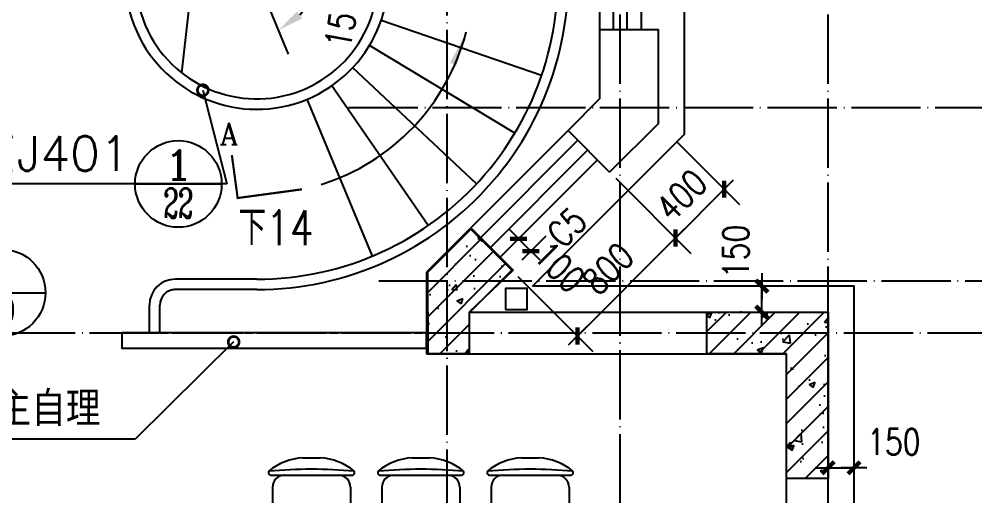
# Model space of a CAD drawing. Extents: x 12400 to 217743, y 90685 to 209848.
# Drawn here: x 61708 to 67228, y 115293 to 118043 of the extents above; entities that cross this region are included whole.
import ezdxf
from ezdxf.enums import TextEntityAlignment as Align

# ---------------------------------------------------------------- set-up
doc = ezdxf.new("R2010")
doc.units = 0
doc.header["$LTSCALE"] = 200
for name, pattern in [('DASH', [0.35, 0.25, -0.1]), ('DOT', [0.25, 0, -0.25]), ('DOTE', [2.42, 2, -0.2, 0.02, -0.2])]:
    doc.linetypes.add(name, pattern=pattern)
doc.layers.get('0').update_dxf_attribs({"linetype": 'CONTINUOUS'})
doc.layers.get('DEFPOINTS').update_dxf_attribs({"linetype": 'CONTINUOUS'})
for name, color, linetype in [('8', 8, 'CONTINUOUS'), ('COLUMN', 4, 'CONTINUOUS'), ('DOTE', 1, 'DOTE'), ('HATCH', 8, 'CONTINUOUS'), ('LVTRY', 6, 'CONTINUOUS'), ('PUB_DIM', 3, 'CONTINUOUS'), ('PUB_TEXT', 7, 'CONTINUOUS'), ('STAIR', 2, 'CONTINUOUS'), ('WALL', 4, 'CONTINUOUS'), ('WINDOW', 2, 'CONTINUOUS'), ('家具', 8, 'CONTINUOUS')]:
    doc.layers.add(name, color=color, linetype=linetype)
doc.styles.add('_SIMPLEX', font='SIMPLEX.shx', dxfattribs={"width": 0.8, "bigfont": 'hztxt.shx'})
doc.styles.add('COMP', font='complex', dxfattribs={"bigfont": 'hztxt'})
doc.styles.add('DIM_FONT', font='SIMPLEX', dxfattribs={"width": 0.8})
doc.styles.add('HZ', font='txt', dxfattribs={"bigfont": 'hztxt'})
doc.styles.add('SIMPLEX', font='SIMPLEX.SHX')
doc.dimstyles.new('ANGL50', dxfattribs={"dimscale": 0.5, "dimtxt": 300, "dimasz": 300, "dimexe": 250, "dimexo": 300, "dimgap": 150, "dimtad": 1, "dimzin": 0, "dimdsep": 46, "dimtxsty": 'DIM_FONT', "dimblk1": 'DOTSMALL', "dimblk2": 'DOTSMALL', "dimcen": 2.5, "dimclrt": 7, "dimadec": 0, "dimazin": 0, "dimtfac": 1, "dimtix": 1, "dimtmove": 2, "dimatfit": 3, "dimfxl": 0, "dimtolj": 1, "dimtzin": 0, "dimarcsym": 0})
doc.dimstyles.new('DIMN50', dxfattribs={"dimscale": 0.5, "dimtxt": 300, "dimasz": 1, "dimexe": 250, "dimexo": 300, "dimgap": 150, "dimtad": 1, "dimdec": 0, "dimzin": 0, "dimdsep": 46, "dimtxsty": 'DIM_FONT', "dimblk": '_DIMX', "dimblk1": 'DOTSMALL', "dimblk2": 'DOTSMALL', "dimcen": 2.5, "dimclrt": 7, "dimadec": 0, "dimazin": 0, "dimtfac": 1, "dimtdec": 0, "dimtix": 1, "dimtmove": 2, "dimatfit": 3, "dimldrblk": '_DIMX', "dimfxl": 0, "dimtolj": 1, "dimtzin": 0, "dimarcsym": 0})
doc.dimstyles.new('MAO', dxfattribs={"dimscale": 0.5, "dimtxt": 400, "dimasz": 250, "dimexe": 250, "dimexo": 0, "dimgap": 150, "dimtad": 1, "dimdec": 0, "dimzin": 0, "dimdsep": 46, "dimtxsty": 'DIM_FONT', "dimblk": '_DIMX', "dimblk1": 'DOTSMALL', "dimblk2": 'DOTSMALL', "dimsah": 1, "dimcen": 2.5, "dimclrt": 7, "dimadec": 0, "dimazin": 0, "dimtfac": 1, "dimtdec": 0, "dimtix": 1, "dimtmove": 2, "dimatfit": 3, "dimldrblk": 'DOTSMALL', "dimfxl": 0, "dimtolj": 1, "dimtzin": 0, "dimarcsym": 0})
pattern_1 = [(45, (178298.46, -10426.53), (-70.71068, 70.71068), []), (50, (178298.46, -10426.53), (358.6301, -31.37607), [37.5, -412.5]), (355, (178298.46, -10426.53), (-69.3757, 376.0961), [30, -330]), (100.4514, (178328.34, -10429.15), (289.2547, 344.7198), [31.8701, -350.57106]), (46.1842, (178298.46, -10326.53), (533.6205, -82.7595), [56.25, -618.75]), (96.6356, (178342.9, -10333.43), (467.3314, 487.059), [47.8051, -525.8565]), (351.1842, (178298.46, -10326.53), (467.331, 487.0593), [45, -495]), (21, (178348.46, -10351.53), (298.45353, -201.30945), [37.5, -412.5]), (326, (178348.46, -10351.53), (121.6577, 362.575), [30, -330]), (71.4514, (178373.33, -10368.3), (420.1113, 161.26525), [31.8701, -350.57106]), (37.5, (178298.46, -10426.53), (6.07993, 166.44693), [0, -326, 0, -335, 0, -331.25]), (7.5, (178298.46, -10426.53), (131.53477, 197.20586), [0, -191, 0, -318.5, 0, -126.25]), (327.5, (178186.96, -10426.53), (266.91122, -11.27744), [0, -125, 0, -390, 0, -517.5]), (317.5, (178136.96, -10426.53), (291.5931, 50.0525), [0, -162.5, 0, -259, 0, -367.5])]

# ---------------------------------------------------------------- blocks, each defined once
blk = doc.blocks.new('M_C30XGI')
for p, q in [((-688.6, 1087.7), (-589.5, 1087.7)), ((-57.3, 1087.7), (41.9, 1087.7)), ((574.1, 1087.7), (673.2, 1087.7)), ((-869.1, 987.7), (-409.1, 987.7)), ((-237.7, 987.7), (222.3, 987.7)), ((393.7, 987.7), (853.7, 987.7)), ((-864.1, 920.2), (-864.1, 695.2)), ((-414.1, 920.2), (-414.1, 695.2)), ((-232.7, 920.2), (-232.7, 695.2)), ((217.3, 920.2), (217.3, 695.2)), ((398.7, 920.2), (398.7, 695.2)), ((848.7, 920.2), (848.7, 695.2)), ((-796.6, 627.7), (-481.6, 627.7)), ((-165.2, 627.7), (149.8, 627.7)), ((466.2, 627.7), (781.2, 627.7)), ((-1023.3, 523.6), (-1023.3, -476.4)), ((976.7, 523.6), (-1023.3, 523.6)), ((976.7, -476.4), (976.7, 523.6)), ((-1514, -232.2), (-1514, 227.8)), ((-1446.5, 222.8), (-1221.5, 222.8)), ((1399.9, 222.8), (1174.9, 222.8)), ((1467.4, 227.8), (1467.4, -232.2)), ((-1154, -159.7), (-1154, 155.3)), ((1107.4, 155.3), (1107.4, -159.7)), ((-1614, -51.8), (-1614, 47.3)), ((1567.4, 47.3), (1567.4, -51.8)), ((-1446.5, -227.2), (-1221.5, -227.2)), ((1399.9, -227.2), (1174.9, -227.2)), ((-1023.3, -476.4), (976.7, -476.4)), ((-481.6, -580.5), (-796.6, -580.5)), ((149.8, -580.5), (-165.2, -580.5)), ((781.2, -580.5), (466.2, -580.5)), ((-864.1, -873), (-864.1, -648)), ((-414.1, -873), (-414.1, -648)), ((-232.7, -873), (-232.7, -648)), ((217.3, -873), (217.3, -648)), ((398.7, -873), (398.7, -648)), ((848.7, -873), (848.7, -648)), ((-409.1, -940.5), (-869.1, -940.5)), ((222.3, -940.5), (-237.7, -940.5)), ((853.7, -940.5), (393.7, -940.5)), ((-589.5, -1040.5), (-688.6, -1040.5)), ((41.9, -1040.5), (-57.3, -1040.5)), ((673.2, -1040.5), (574.1, -1040.5))]:
    blk.add_line(p, q)
for centre, radius, start, end in [((-678.9, 772.3), 315.6, 91.7651, 130.7265), ((-599.2, 772.3), 315.6, 49.2735, 88.2349), ((-47.5, 772.3), 315.6, 91.7651, 130.7265), ((32.2, 772.3), 315.6, 49.2735, 88.2349), ((583.8, 772.3), 315.6, 91.7651, 130.7265), ((663.5, 772.3), 315.6, 49.2735, 88.2349), ((-878.3, 1003.9), 10, 130.7265, 202.67), ((-869.1, 1007.7), 20, 202.67, 270), ((-639.1, -1690.1), 2712.7, 84.8023, 95.1977), ((-409.1, 1007.7), 20, 270, 337.33), ((-399.8, 1003.9), 10, 337.33, 49.2735), ((-246.9, 1003.9), 10, 130.7265, 202.67), ((-237.7, 1007.7), 20, 202.67, 270), ((-7.7, -1690.1), 2712.7, 84.8023, 95.1977), ((222.3, 1007.7), 20, 270, 337.33), ((231.5, 1003.9), 10, 337.33, 49.2735), ((384.4, 1003.9), 10, 130.7265, 202.67), ((393.7, 1007.7), 20, 202.67, 270), ((623.7, -1690.1), 2712.7, 84.8023, 95.1977), ((853.7, 1007.7), 20, 270, 337.33), ((862.9, 1003.9), 10, 337.33, 49.2735), ((-796.6, 920.2), 67.5, 90, 180), ((-481.6, 920.2), 67.5, 0, 90), ((-165.2, 920.2), 67.5, 90, 180), ((149.8, 920.2), 67.5, 0, 90), ((466.2, 920.2), 67.5, 90, 180), ((781.2, 920.2), 67.5, 0, 90), ((-796.6, 695.2), 67.5, 180, 270), ((-481.6, 695.2), 67.5, 270, 0), ((-165.2, 695.2), 67.5, 180, 270), ((149.8, 695.2), 67.5, 270, 0), ((466.2, 695.2), 67.5, 180, 270), ((781.2, 695.2), 67.5, 270, 0), ((-1298.6, 37.6), 315.6, 139.2735, 178.2349), ((1163.8, -2.2), 2712.7, 174.8023, 185.1977), ((-1530.2, 237), 10, 67.33, 139.2735), ((-1534, 227.8), 20, 0, 67.33), ((-1446.5, 155.3), 67.5, 90, 180), ((-1221.5, 155.3), 67.5, 0, 90), ((1174.9, 155.3), 67.5, 90, 180), ((1399.9, 155.3), 67.5, 0, 90), ((1487.4, 227.8), 20, 112.67, 180), ((1483.5, 237), 10, 40.7265, 112.67), ((-1210.5, -2.2), 2712.7, 354.8023, 5.1977), ((1251.9, 37.6), 315.6, 1.7651, 40.7265), ((-1298.6, -42.1), 315.6, 181.7651, 220.7265), ((1251.9, -42.1), 315.6, 319.2735, 358.2349), ((-1446.5, -159.7), 67.5, 180, 270), ((-1221.5, -159.7), 67.5, 270, 0), ((1174.9, -159.7), 67.5, 180, 270), ((1399.9, -159.7), 67.5, 270, 0), ((-1530.2, -241.5), 10, 220.7265, 292.67), ((-1534, -232.2), 20, 292.67, 0), ((1487.4, -232.2), 20, 180, 247.33), ((1483.5, -241.5), 10, 247.33, 319.2735), ((-796.6, -648), 67.5, 90, 180), ((-481.6, -648), 67.5, 0, 90), ((-165.2, -648), 67.5, 90, 180), ((149.8, -648), 67.5, 0, 90), ((466.2, -648), 67.5, 90, 180), ((781.2, -648), 67.5, 0, 90), ((-796.6, -873), 67.5, 180, 270), ((-481.6, -873), 67.5, 270, 0), ((-165.2, -873), 67.5, 180, 270), ((149.8, -873), 67.5, 270, 0), ((466.2, -873), 67.5, 180, 270), ((781.2, -873), 67.5, 270, 0), ((-878.3, -956.6), 10, 157.33, 229.2735), ((-869.1, -960.5), 20, 90, 157.33), ((-678.9, -725), 315.6, 229.2735, 268.2349), ((-639.1, 1737.4), 2712.7, 264.8023, 275.1977), ((-599.2, -725), 315.6, 271.7651, 310.7265), ((-409.1, -960.5), 20, 22.67, 90), ((-399.8, -956.6), 10, 310.7265, 22.67), ((-246.9, -956.6), 10, 157.33, 229.2735), ((-237.7, -960.5), 20, 90, 157.33), ((-7.7, 1737.4), 2712.7, 264.8023, 275.1977), ((-47.5, -725), 315.6, 229.2735, 268.2349), ((32.2, -725), 315.6, 271.7651, 310.7265), ((222.3, -960.5), 20, 22.67, 90), ((231.5, -956.6), 10, 310.7265, 22.67), ((384.4, -956.6), 10, 157.33, 229.2735), ((393.7, -960.5), 20, 90, 157.33), ((583.8, -725), 315.6, 229.2735, 268.2349), ((623.7, 1737.4), 2712.7, 264.8023, 275.1977), ((663.5, -725), 315.6, 271.7651, 310.7265), ((853.7, -960.5), 20, 22.67, 90), ((862.9, -956.6), 10, 310.7265, 22.67)]:
    blk.add_arc(centre, radius, start, end)
at = {"width": 0.8, "flags": 9}
for tag in ['XSIZE', 'YSIZE']:
    blk.add_attdef(tag, (0, 0), '', height=0.5, dxfattribs=at)
blk = doc.blocks.new('_ARROW')
blk.add_solid([(0, 0), (-1, 0.1), (-1, -0.1)])
blk = doc.blocks.new('_WBLK')
for p, q in [((-0.5, 0.5), (0.5, 0.5)), ((0.5, 0.1667), (-0.5, 0.1667)), ((0.5, -0.1667), (-0.5, -0.1667)), ((-0.5, -0.5), (0.5, -0.5))]:
    blk.add_line(p, q)
at = {"style": 'SIMPLEX', "flags": 9}
blk.add_attdef('A', text='', height=1, dxfattribs=at).set_placement((0, 1.5), align=Align.MIDDLE)
blk = doc.blocks.new('_DIMX')
blk.add_line((-150, 0), (150, 0))
at = {"const_width": 50}
blk.add_lwpolyline([(-70, -70), (70, 70)], dxfattribs=at)
blk = doc.blocks.new('*D1675')
at = {"layer": 'DEFPOINTS', "color": 0}
for p in [(66530.3, 115454.7), (66380.3, 115373.3), (66530.3, 115373.3)]:
    blk.add_point(p, dxfattribs=at)
at = {"layer": 'PUB_DIM', "color": 0, "lineweight": -2}
for p, q in [((66380.3, 115523.3), (66380.3, 115579.7)), ((66530.3, 115523.3), (66530.3, 115579.7)), ((66379.8, 115454.7), (66379.3, 115454.7)), ((66380.3, 115454.7), (66530.3, 115454.7)), ((66530.8, 115454.7), (66531.3, 115454.7))]:
    blk.add_line(p, q, dxfattribs=at)
at = {"layer": 'PUB_DIM', "color": 0, "lineweight": -2, "xscale": 0.5, "yscale": 0.5, "zscale": 0.5}
blk.add_blockref('_DIMX', (66380.3, 115454.7), dxfattribs=at)
at = {"layer": 'PUB_DIM', "color": 0, "lineweight": -2, "xscale": 0.5, "yscale": 0.5, "zscale": 0.5, "rotation": 180}
blk.add_blockref('_DIMX', (66530.3, 115454.7), dxfattribs=at)
at = {"layer": 'PUB_DIM', "color": 7, "insert": (66760.3, 115604.7), "char_height": 150, "attachment_point": 5, "style": 'DIM_FONT'}
blk.add_mtext('\\A1;150', dxfattribs=at)
blk = doc.blocks.new('_DOTSMALL')
at = {"color": 0, "linetype": 'ByBlock', "const_width": 0.5}
blk.add_lwpolyline([(-0.0625, 0, 1), (0.0625, 0, 1)], format="xyb", close=True, dxfattribs=at)
blk = doc.blocks.new('*D1676')
at = {"layer": 'DEFPOINTS', "color": 0}
for p in [(65997.4, 116502.8), (66030.3, 116502.8), (66030.3, 116352.8)]:
    blk.add_point(p, dxfattribs=at)
at = {"layer": 'PUB_DIM', "color": 0, "lineweight": -2}
for p, q in [((65880.3, 116502.8), (65872.4, 116502.8)), ((65997.4, 116503.3), (65997.4, 116503.8)), ((65997.4, 116352.8), (65997.4, 116502.8)), ((65880.3, 116352.8), (65872.4, 116352.8)), ((65997.4, 116352.3), (65997.4, 116351.8))]:
    blk.add_line(p, q, dxfattribs=at)
at = {"layer": 'PUB_DIM', "color": 0, "lineweight": -2, "xscale": 0.5, "yscale": 0.5, "zscale": 0.5}
for p, rotation in [((65997.4, 116502.8), 270), ((65997.4, 116352.8), 90)]:
    blk.add_blockref('_DIMX', p, dxfattribs=dict(at, rotation=rotation))
at = {"layer": 'PUB_DIM', "color": 7, "insert": (65847.4, 116702.9), "char_height": 150, "attachment_point": 5, "rotation": 90, "style": 'DIM_FONT'}
blk.add_mtext('\\A1;150', dxfattribs=at)
blk = doc.blocks.new('*D1779')
at = {"layer": 'DEFPOINTS', "color": 0}
for p in [(65048, 117230.8), (64482.3, 116665.1), (64932.8, 116214.7)]:
    blk.add_point(p, dxfattribs=at)
at = {"layer": 'PUB_DIM', "color": 0, "lineweight": -2}
for p, q in [((65154.1, 117124.8), (65586.8, 116692)), ((65498.1, 116780), (64933.1, 116215)), ((64588.4, 116559.1), (65021.2, 116126.3))]:
    blk.add_line(p, q, dxfattribs=at)
at = {"layer": 'PUB_DIM', "color": 0, "lineweight": -2, "xscale": 0.5, "yscale": 0.5, "zscale": 0.5}
for p, rotation in [((65498.5, 116780.4), 45), ((64932.8, 116214.7), 225)]:
    blk.add_blockref('_DIMX', p, dxfattribs=dict(at, rotation=rotation))
at = {"layer": 'PUB_DIM', "color": 7, "insert": (65109.5, 116603.6), "char_height": 150, "attachment_point": 5, "rotation": 45, "style": 'DIM_FONT'}
blk.add_mtext('\\A1;800', dxfattribs=at)
blk = doc.blocks.new('*D1871')
at = {"layer": 'DEFPOINTS', "color": 0}
for p in [(65400.3, 117441.7), (65048, 117230.8), (65780, 117061.9)]:
    blk.add_point(p, dxfattribs=at)
at = {"layer": 'PUB_DIM', "color": 0, "lineweight": -2}
for p, q in [((65506.3, 117335.6), (65868.4, 116973.5)), ((65154.1, 117124.8), (65586.8, 116692)), ((65498.5, 116780.4), (65780, 117061.9)), ((65780.4, 117062.3), (65780.7, 117062.6)), ((65498.1, 116780), (65497.7, 116779.7))]:
    blk.add_line(p, q, dxfattribs=at)
at = {"layer": 'PUB_DIM', "color": 0, "lineweight": -2, "xscale": 0.5, "yscale": 0.5, "zscale": 0.5}
for p, rotation in [((65780, 117061.9), 224.9999999999926), ((65498.5, 116780.4), 44.99999999999265)]:
    blk.add_blockref('_DIMX', p, dxfattribs=dict(at, rotation=rotation))
at = {"layer": 'PUB_DIM', "color": 7, "insert": (65533.2, 117027.2), "char_height": 150, "attachment_point": 5, "rotation": 45, "style": 'DIM_FONT'}
blk.add_mtext('\\A1;400', dxfattribs=at)
blk = doc.blocks.new('*D1884')
at = {"layer": 'DEFPOINTS', "color": 0}
for p in [(64592.8, 116775.7), (64436.8, 116619.6), (64507.5, 116548.9)]:
    blk.add_point(p, dxfattribs=at)
at = {"layer": 'PUB_DIM', "color": 0, "lineweight": -2}
for p, q in [((64542.9, 116725.7), (64681.2, 116864.1)), ((64592.5, 116776), (64592.1, 116776.4)), ((64663.5, 116705), (64592.8, 116775.7)), ((64613.6, 116655), (64751.9, 116793.3)), ((64663.9, 116704.6), (64664.2, 116704.2))]:
    blk.add_line(p, q, dxfattribs=at)
at = {"layer": 'PUB_DIM', "color": 0, "lineweight": -2, "xscale": 0.5, "yscale": 0.5, "zscale": 0.5}
for p, rotation in [((64592.8, 116775.7), 314.9999999999944), ((64663.5, 116705), 134.9999999999945)]:
    blk.add_blockref('_DIMX', p, dxfattribs=dict(at, rotation=rotation))
at = {"layer": 'PUB_DIM', "color": 7, "insert": (64829, 116613.9), "char_height": 150, "attachment_point": 5, "rotation": 315, "style": 'DIM_FONT'}
blk.add_mtext('\\A1;100', dxfattribs=at)
blk = doc.blocks.new('*D1930')
at = {"layer": 'DEFPOINTS', "color": 0}
for p in [(63080.3, 118611.2), (63340.8, 118483), (63080.3, 118282.8), (63206.5, 117979.7)]:
    blk.add_point(p, dxfattribs=at)
at = {"layer": 'PUB_DIM', "color": 0, "lineweight": -2}
for p, q in [((63080.3, 118761.2), (63080.3, 118736.4)), ((63264.2, 117841.2), (63254.7, 117864.1))]:
    blk.add_line(p, q, dxfattribs=at)
blk.add_arc((63080.3, 118282.8), 328.6, 319.0022, 63.6136, dxfattribs=at)
at = {"layer": 'PUB_DIM', "color": 0}
for points in [[(63220.6, 118552.8), (63232, 118601.5), (63080.3, 118611.4)], [(63342.9, 118047), (63313.6, 118087.5), (63206.6, 117979.5)]]:
    blk.add_solid(points, dxfattribs=at)
at = {"layer": 'PUB_DIM', "color": 7, "insert": (63601.2, 118188.1), "char_height": 150, "attachment_point": 5, "rotation": 79.6919, "style": 'DIM_FONT'}
blk.add_mtext('\\A1;157.38°', dxfattribs=at)
blk = doc.blocks.new('_INDEX')
blk.add_line((-0.5, 0), (0.5, 0))
blk.add_circle((0, 0), 0.5)
at = {"style": 'COMP'}
for tag, width, p, p2 in [('1', 2.333333, (-0.17, 0.05), (0.17, 0.05)), ('-', 1.166667, (-0.17, -0.39), (0.17, -0.39))]:
    blk.add_attdef(tag, text='', height=0.34, dxfattribs=dict(at, width=width)).set_placement(p, p2, align=Align.FIT)

msp = doc.modelspace()

# ---------------------------------------------------------------- hatches: boundary and pattern name
at = {"layer": 'HATCH'}
h = msp.add_hatch(dxfattribs=at)
h.set_pattern_fill('AN31C', color=256, scale=500, style=0)
h.set_pattern_definition(pattern_1)
h.paths.add_polyline_path([(64060.262, 116112.808), (64311.389, 116112.808), (64311.389, 116352.808), (64553.191, 116594.61), (64312.775, 116835.027), (64060.262, 116582.514)])
h = msp.add_hatch(dxfattribs=at)
h.set_pattern_fill('AN31C', color=256, scale=500, style=0)
h.set_pattern_definition(pattern_1)
h.paths.add_polyline_path([(66380.262, 116352.808), (65680.262, 116352.808), (65680.262, 116112.808), (66140.262, 116112.808), (66140.262, 115393.109), (66380.262, 115393.109)])

# ---------------------------------------------------------------- linework, layer by layer
msp.add_line((62647.178, 117732.864), (62763.593, 118758.165))
at = {"linetype": 'DASH'}
for q in [(62520.262, 116392.808), (64060.262, 116232.808)]:
    msp.add_line((62520.262, 116232.808), q, dxfattribs=at)
msp.add_arc((62610.262, 116392.808), 90, 90, 180, dxfattribs=at)
at = {"layer": '8'}
for points in [[(64673.521, 116502.808), (65550.262, 117379.549), (65550.262, 119386.067), (64333.521, 120602.808), (62750.262, 120602.808)], [(67130.262, 114722.808), (66530.262, 114722.808), (66530.262, 116502.808), (64673.521, 116502.808)]]:
    msp.add_lwpolyline(points, dxfattribs=at)
at = {"layer": 'COLUMN'}
for p, q in [((64320.275, 116835.027), (64067.762, 116582.514)), ((64320.275, 116835.027), (64067.762, 116582.514)), ((64067.762, 116582.514), (64320.275, 116835.027)), ((64320.275, 116835.027), (64560.691, 116594.61)), ((64320.275, 116835.027), (64560.691, 116594.61)), ((64067.762, 116352.808), (64067.762, 116582.514)), ((64560.691, 116594.61), (64307.762, 116352.808)), ((64067.762, 116352.808), (64067.762, 116112.808)), ((64067.762, 116112.808), (64067.762, 116352.808)), ((64067.762, 116112.808), (64067.762, 116352.808)), ((64307.762, 116352.808), (64307.762, 116112.808)), ((64307.762, 116352.808), (64307.762, 116112.808)), ((65680.262, 116112.808), (65680.262, 116352.808)), ((65680.262, 116352.808), (66380.262, 116352.808)), ((66380.262, 116352.808), (66380.262, 115393.109)), ((64307.762, 116112.808), (64067.762, 116112.808)), ((64307.762, 116112.808), (64067.762, 116112.808)), ((66140.262, 116112.808), (65680.262, 116112.808)), ((66140.262, 115393.109), (66140.262, 116112.808)), ((66380.262, 115393.109), (66140.262, 115393.109))]:
    msp.add_line(p, q, dxfattribs=at)
at = {"layer": 'DOTE'}
for p, q in [((64180.262, 115160.334), (64180.262, 126332.808)), ((65180.262, 103632.808), (65180.262, 126332.808)), ((66380.262, 103632.808), (66380.262, 126332.808)), ((63611.032, 117532.808), (67380.262, 117532.808)), ((63784.674, 116532.808), (67380.262, 116532.808)), ((51951.146, 116232.808), (67380.262, 116232.808))]:
    msp.add_line(p, q, dxfattribs=at)
at = {"layer": 'LVTRY'}
msp.add_lwpolyline([(64516.92, 116368.309), (64641.97, 116368.309), (64641.97, 116489.124), (64516.92, 116489.124)], close=True, dxfattribs=at)
at = {"layer": 'PUB_DIM'}
msp.add_line((63264.21, 117841.245), (63080.262, 118282.808), dxfattribs=at)
at = {"layer": 'PUB_DIM', "const_width": 12.5}
msp.add_lwpolyline([(62936.591, 117258.756), (62970.089, 117011.011), (63341.708, 117061.259)], dxfattribs=at)
at = {"layer": 'PUB_DIM'}
msp.add_arc((63080.262, 118282.808), 1250, 287.284063, 345.461018, dxfattribs=at)
at = {"layer": 'STAIR'}
for p, q in [((64725.829, 117717.378), (63799.015, 118035.839)), ((64570.662, 117384.862), (63731.242, 117890.602)), ((64349.215, 117092.279), (63634.517, 117762.807)), ((64071.334, 116852.642), (63513.144, 117658.138)), ((63749.379, 116676.607), (63372.52, 117581.249)), ((63080.262, 116542.808), (62610.262, 116542.808)), ((63080.262, 116482.808), (62610.262, 116482.808)), ((62460.262, 116232.808), (62460.262, 116392.808)), ((62520.262, 116232.808), (62520.262, 116392.808))]:
    msp.add_line(p, q, dxfattribs=at)
msp.add_lwpolyline([(64060.262, 116232.808), (62300.812, 116232.808), (62300.812, 116145.612), (64060.262, 116145.612)], close=True, dxfattribs=at)
for centre, radius, start, end in [((63080.262, 118282.808), 760, 24.847869, 17.746178), ((63080.262, 118282.808), 700, 27.037843, 19.229829), ((63080.262, 118282.808), 1800, 270, 7.987679), ((63080.262, 118282.808), 1740, 270, 8.229898), ((62610.262, 116392.808), 150, 90, 180), ((62610.262, 116392.808), 90, 90, 180)]:
    msp.add_arc(centre, radius, start, end, dxfattribs=at)
at = {"layer": 'WALL'}
for p, q in [((65060.262, 117982.808), (65060.262, 117582.514)), ((65060.262, 117982.808), (65400.262, 117982.808)), ((65400.262, 117441.681), (65400.262, 117982.808)), ((65060.262, 117582.514), (64878.46, 117400.712)), ((65400.262, 117441.681), (65118.877, 117160.296)), ((64878.46, 117400.712), (65118.877, 117160.296)), ((64312.775, 116835.027), (64060.262, 116582.514)), ((64312.775, 116835.027), (64553.191, 116594.61)), ((64060.262, 116582.514), (64060.262, 116112.808)), ((64553.191, 116594.61), (64311.389, 116352.808)), ((64311.389, 116352.808), (66380.262, 116352.808)), ((66380.262, 114332.808), (66380.262, 116352.808)), ((64060.262, 116112.808), (66140.262, 116112.808)), ((66140.262, 114332.808), (66140.262, 116112.808))]:
    msp.add_line(p, q, dxfattribs=at)

# ---------------------------------------------------------------- block references
at = {"layer": 'PUB_DIM', "xscale": 200, "yscale": 200, "zscale": 200, "rotation": 68.156250777}
msp.add_blockref('_ARROW', (64290.234, 117969.01), dxfattribs=at)
at = {"layer": 'PUB_DIM'}
ref = msp.add_blockref('_INDEX', (62627.536, 117092.044), dxfattribs=dict(at, xscale=500, yscale=500, zscale=500))
ref.add_attrib('1', '1', dxfattribs={"layer": '0', "height": 170, "style": 'COMP', "width": 2.333333}).set_placement((62542.536, 117117.044), (62712.536, 117117.044), align=Align.FIT)
ref.add_attrib('-', '22', dxfattribs={"layer": '0', "height": 170, "style": 'COMP', "width": 0.617647}).set_placement((62542.536, 116897.044), (62712.536, 116897.044), align=Align.FIT)
ref = msp.add_blockref('_INDEX', (61610.019, 116464.771), dxfattribs=dict(at, xscale=500, yscale=500, zscale=500))
ref.add_attrib('1', '1', dxfattribs={"layer": '0', "height": 170, "style": 'COMP', "width": 2.333333}).set_placement((61525.019, 116489.771), (61695.019, 116489.771), align=Align.FIT)
ref.add_attrib('-', '9', dxfattribs={"layer": '0', "height": 170, "style": 'COMP', "width": 1.5}).set_placement((61525.019, 116269.771), (61695.019, 116269.771), align=Align.FIT)
at = {"layer": 'WINDOW'}
ref = msp.add_blockref('_WBLK', (65180.262, 118382.808), dxfattribs=dict(at, xscale=800, yscale=239.9999999999927, zscale=800, rotation=270))
ref.add_attrib('A', 'C5', dxfattribs={"layer": '0', "height": 150, "rotation": 90, "style": '_SIMPLEX', "width": 0.8, "flags": 8}).set_placement((65450.262, 118382.808), align=Align.MIDDLE)
ref = msp.add_blockref('_WBLK', (64680.47, 117033.016), dxfattribs=dict(at, xscale=800, yscale=240.0000000000019, zscale=800, rotation=44.99999999999999))
ref.add_attrib('A', 'C5', dxfattribs={"layer": '0', "height": 150, "rotation": 45, "style": '_SIMPLEX', "width": 0.8, "flags": 8}).set_placement((64871.389, 116842.098), align=Align.MIDDLE)
at = {"layer": '家具', "linetype": 'DOT', "ltscale": 0.3}
msp.add_blockref('M_C30XGI', (64035.795, 114423.778), dxfattribs=at)

# ---------------------------------------------------------------- texts
at = {"layer": 'PUB_DIM', "style": 'COMP'}
msp.add_attdef('A', text='', height=125, dxfattribs=at).set_placement((62919.841, 117382.629), align=Align.MIDDLE)
at = {"layer": 'PUB_TEXT', "color": 7, "style": 'HZ', "width": 0.8}
msp.add_text('下14', height=200, dxfattribs=at).set_placement((62974.295, 116740.034))
at = {"layer": 'PUB_TEXT', "color": 7, "char_height": 200, "attachment_point": 6, "style": 'HZ'}
for s, insert in [('栏杆做法见98ZJ401', (62345.601, 117267.044)), ('轻质隔断业主自理', (62177.953, 115794.953))]:
    msp.add_mtext(s, dxfattribs=dict(at, insert=insert))

# ---------------------------------------------------------------- dimensions: what is measured, and where the dimension line sits
at = {"layer": 'PUB_DIM'}
dim = msp.add_angular_dim_3p(base=(63340.83, 118483.028), center=(63080.262, 118282.808), p1=(63206.528, 117979.711), p2=(63080.262, 118611.154), dimstyle='ANGL50', override={"dimadec": 2}, dxfattribs=at)
dim.commit()
dim.dimension.update_dxf_attribs({"geometry": '*D1930', "text_midpoint": (63601.206, 118188.06), "dimtype": 165})
dim = msp.add_linear_dim(base=(65780.016, 117061.928), p1=(65047.99, 117230.83), p2=(65400.262, 117441.681), angle=225, text='400', dimstyle='DIMN50', dxfattribs=at)
dim.commit()
dim.dimension.update_dxf_attribs({"geometry": '*D1871', "text_midpoint": (65533.169, 117027.213)})
dim = msp.add_aligned_dim(p1=(65047.99, 117230.83), p2=(64482.304, 116665.145), distance=637.052, dimstyle='DIMN50', dxfattribs=at)
dim.commit()
dim.dimension.update_dxf_attribs({"geometry": '*D1779', "text_midpoint": (65109.545, 116603.589)})
for base, p1, p2, angle, picture, middle in [((64592.824, 116775.665), (64507.515, 116548.934), (64436.805, 116619.645), 135, '*D1884', (64828.951, 116613.875)), ((65997.367, 116502.808), (66030.262, 116352.808), (66030.262, 116502.808), 90, '*D1676', (65847.367, 116702.917))]:
    dim = msp.add_linear_dim(base=base, p1=p1, p2=p2, angle=angle, dimstyle='DIMN50', dxfattribs=at)
    dim.commit()
    dim.dimension.update_dxf_attribs({"geometry": picture, "text_midpoint": middle, "dimtype": 160})
dim = msp.add_linear_dim(base=(66530.262, 115454.669), p1=(66380.262, 115373.325), p2=(66530.262, 115373.325), dimstyle='DIMN50', dxfattribs=at)
dim.commit()
dim.dimension.update_dxf_attribs({"geometry": '*D1675', "text_midpoint": (66760.349, 115604.669), "dimtype": 160})

# ---------------------------------------------------------------- leaders
at = {"layer": 'PUB_TEXT', "annotation_type": 0, "has_hookline": 1, "hookline_direction": 1}
for points, text_width in [([(62769.035, 117633.082), (62907.723, 117092.044), (62782.723, 117092.044)], 2219.16), ([(62947.043, 116181.012), (62377.953, 115619.953), (62252.953, 115619.953)], 1582.677)]:
    msp.add_leader(points, dimstyle='MAO', dxfattribs=dict(at, text_width=text_width))

doc.saveas('drawing.dxf')
